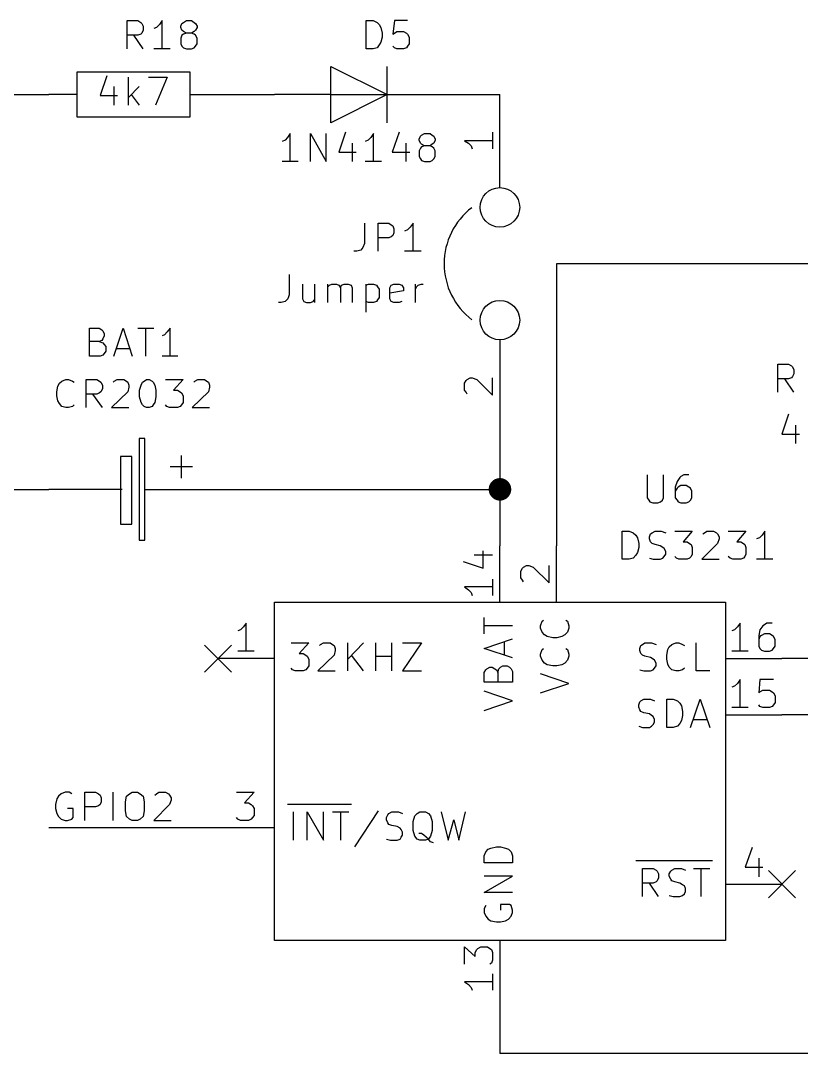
# Model space of a CAD drawing. Extents: x 0.4 to 11.3, y -7.9 to -0.4.
# Drawn here: x 4.1 to 5.485, y -5.9 to -4.069 of the extents above; entities that cross this region are included whole.
import ezdxf

# ---------------------------------------------------------------- set-up
doc = ezdxf.new("R2010")
doc.units = 0
doc.header["$MEASUREMENT"] = 0
for name, color, linetype in [('BLACK', 7, 'CONTINUOUS'), ('BLUE2', 5, 'CONTINUOUS'), ('CYAN2', 4, 'CONTINUOUS'), ('GREEN2', 3, 'CONTINUOUS'), ('LYELLOW', 51, 'CONTINUOUS'), ('RED2', 1, 'CONTINUOUS')]:
    doc.layers.add(name, color=color, linetype=linetype)

msp = doc.modelspace()

# ---------------------------------------------------------------- linework, layer by layer
at = {"layer": 'BLACK', "linetype": 'CONTINUOUS'}
for p, q in [((4.179, -5.437), (4.172, -5.44)), ((4.186, -5.437), (4.179, -5.437)), ((4.191, -5.44), (4.186, -5.437)), ((4.214, -5.487), (4.214, -5.437)), ((4.214, -5.437), (4.233, -5.437)), ((4.233, -5.437), (4.238, -5.44)), ((4.264, -5.487), (4.264, -5.437)), ((4.293, -5.44), (4.298, -5.437)), ((4.298, -5.437), (4.307, -5.437)), ((4.307, -5.437), (4.312, -5.44)), ((4.341, -5.44), (4.345, -5.437)), ((4.345, -5.437), (4.357, -5.437)), ((4.357, -5.437), (4.362, -5.44)), ((4.164, -5.449), (4.162, -5.459)), ((4.167, -5.444), (4.164, -5.449)), ((4.172, -5.44), (4.167, -5.444)), ((4.238, -5.44), (4.241, -5.442)), ((4.241, -5.442), (4.243, -5.447)), ((4.243, -5.454), (4.241, -5.459)), ((4.243, -5.447), (4.243, -5.454)), ((4.286, -5.454), (4.288, -5.444)), ((4.286, -5.47), (4.286, -5.454)), ((4.288, -5.444), (4.293, -5.44)), ((4.312, -5.44), (4.317, -5.444)), ((4.317, -5.444), (4.319, -5.454)), ((4.319, -5.454), (4.319, -5.47)), ((4.338, -5.442), (4.341, -5.44)), ((4.362, -5.44), (4.364, -5.442)), ((4.364, -5.442), (4.367, -5.447)), ((4.367, -5.451), (4.364, -5.459)), ((4.367, -5.447), (4.367, -5.451)), ((4.162, -5.459), (4.162, -5.466)), ((4.162, -5.466), (4.164, -5.475)), ((4.193, -5.466), (4.183, -5.466)), ((4.193, -5.482), (4.193, -5.466)), ((4.233, -5.463), (4.214, -5.463)), ((4.238, -5.461), (4.233, -5.463)), ((4.241, -5.459), (4.238, -5.461)), ((4.288, -5.48), (4.286, -5.47)), ((4.319, -5.47), (4.317, -5.48)), ((4.364, -5.459), (4.336, -5.487)), ((4.164, -5.475), (4.167, -5.48)), ((4.167, -5.48), (4.172, -5.485)), ((4.172, -5.485), (4.179, -5.487)), ((4.179, -5.487), (4.183, -5.487)), ((4.183, -5.487), (4.191, -5.485)), ((4.191, -5.485), (4.193, -5.482)), ((4.293, -5.485), (4.288, -5.48)), ((4.298, -5.487), (4.293, -5.485)), ((4.307, -5.487), (4.298, -5.487)), ((4.312, -5.485), (4.307, -5.487)), ((4.317, -5.48), (4.312, -5.485)), ((4.336, -5.487), (4.367, -5.487))]:
    msp.add_line(p, q, dxfattribs=at)
at = {"layer": 'BLUE2', "linetype": 'CONTINUOUS'}
for p, q in [((4.426, -5.176), (4.474, -5.224)), ((4.474, -5.176), (4.426, -5.224)), ((5.426, -5.576), (5.474, -5.624)), ((5.474, -5.576), (5.426, -5.624))]:
    msp.add_line(p, q, dxfattribs=at)
at = {"layer": 'CYAN2', "linetype": 'CONTINUOUS'}
for p, q in [((4.289, -4.119), (4.289, -4.069)), ((4.289, -4.069), (4.308, -4.069)), ((4.308, -4.069), (4.313, -4.072)), ((4.313, -4.072), (4.315, -4.074)), ((4.315, -4.074), (4.317, -4.079)), ((4.317, -4.079), (4.317, -4.086)), ((4.341, -4.081), (4.336, -4.083)), ((4.346, -4.076), (4.341, -4.081)), ((4.351, -4.069), (4.346, -4.076)), ((4.351, -4.119), (4.351, -4.069)), ((4.384, -4.079), (4.386, -4.074)), ((4.384, -4.081), (4.384, -4.079)), ((4.386, -4.086), (4.384, -4.081)), ((4.386, -4.074), (4.389, -4.072)), ((4.389, -4.072), (4.394, -4.069)), ((4.394, -4.069), (4.403, -4.069)), ((4.403, -4.069), (4.408, -4.072)), ((4.408, -4.072), (4.41, -4.074)), ((4.41, -4.074), (4.413, -4.079)), ((4.413, -4.081), (4.41, -4.086)), ((4.413, -4.079), (4.413, -4.081)), ((4.713, -4.119), (4.713, -4.069)), ((4.713, -4.069), (4.725, -4.069)), ((4.725, -4.069), (4.732, -4.072)), ((4.732, -4.072), (4.736, -4.076)), ((4.736, -4.076), (4.739, -4.081)), ((4.739, -4.081), (4.741, -4.091)), ((4.763, -4.069), (4.76, -4.093)), ((4.786, -4.069), (4.763, -4.069)), ((4.308, -4.095), (4.289, -4.095)), ((4.317, -4.119), (4.301, -4.095)), ((4.313, -4.093), (4.308, -4.095)), ((4.315, -4.091), (4.313, -4.093)), ((4.317, -4.086), (4.315, -4.091)), ((4.386, -4.095), (4.384, -4.1)), ((4.384, -4.1), (4.384, -4.11)), ((4.389, -4.088), (4.386, -4.086)), ((4.389, -4.093), (4.386, -4.095)), ((4.394, -4.091), (4.389, -4.088)), ((4.394, -4.091), (4.389, -4.093)), ((4.403, -4.091), (4.394, -4.091)), ((4.408, -4.088), (4.403, -4.091)), ((4.408, -4.093), (4.403, -4.091)), ((4.41, -4.086), (4.408, -4.088)), ((4.41, -4.095), (4.408, -4.093)), ((4.413, -4.1), (4.41, -4.095)), ((4.413, -4.11), (4.413, -4.1)), ((4.741, -4.098), (4.739, -4.107)), ((4.741, -4.091), (4.741, -4.098)), ((4.76, -4.093), (4.763, -4.091)), ((4.763, -4.091), (4.767, -4.088)), ((4.767, -4.088), (4.779, -4.088)), ((4.779, -4.088), (4.784, -4.091)), ((4.784, -4.091), (4.786, -4.093)), ((4.786, -4.093), (4.789, -4.098)), ((4.789, -4.098), (4.789, -4.11)), ((4.365, -4.119), (4.336, -4.119)), ((4.384, -4.11), (4.386, -4.114)), ((4.386, -4.114), (4.389, -4.117)), ((4.389, -4.117), (4.394, -4.119)), ((4.394, -4.119), (4.403, -4.119)), ((4.403, -4.119), (4.408, -4.117)), ((4.408, -4.117), (4.41, -4.114)), ((4.41, -4.114), (4.413, -4.11)), ((4.725, -4.119), (4.713, -4.119)), ((4.732, -4.117), (4.725, -4.119)), ((4.736, -4.112), (4.732, -4.117)), ((4.739, -4.107), (4.736, -4.112)), ((4.763, -4.117), (4.76, -4.114)), ((4.767, -4.119), (4.763, -4.117)), ((4.779, -4.119), (4.767, -4.119)), ((4.784, -4.117), (4.779, -4.119)), ((4.786, -4.114), (4.784, -4.117)), ((4.789, -4.11), (4.786, -4.114)), ((4.253, -4.167), (4.241, -4.202)), ((4.291, -4.219), (4.291, -4.169)), ((4.327, -4.169), (4.36, -4.169)), ((4.36, -4.169), (4.339, -4.219)), ((4.265, -4.186), (4.265, -4.219)), ((4.31, -4.186), (4.291, -4.205)), ((4.241, -4.202), (4.272, -4.202)), ((4.296, -4.2), (4.31, -4.219)), ((4.569, -4.281), (4.564, -4.283)), ((4.573, -4.276), (4.569, -4.281)), ((4.578, -4.269), (4.573, -4.276)), ((4.578, -4.319), (4.578, -4.269)), ((4.614, -4.319), (4.614, -4.269)), ((4.614, -4.269), (4.642, -4.319)), ((4.642, -4.319), (4.642, -4.269)), ((4.676, -4.267), (4.664, -4.302)), ((4.716, -4.281), (4.711, -4.283)), ((4.721, -4.276), (4.716, -4.281)), ((4.726, -4.269), (4.721, -4.276)), ((4.726, -4.319), (4.726, -4.269)), ((4.771, -4.267), (4.759, -4.302)), ((4.807, -4.279), (4.809, -4.274)), ((4.807, -4.281), (4.807, -4.279)), ((4.809, -4.286), (4.807, -4.281)), ((4.809, -4.274), (4.811, -4.272)), ((4.811, -4.272), (4.816, -4.269)), ((4.816, -4.269), (4.826, -4.269)), ((4.826, -4.269), (4.83, -4.272)), ((4.83, -4.272), (4.833, -4.274)), ((4.833, -4.274), (4.835, -4.279)), ((4.835, -4.281), (4.833, -4.286)), ((4.835, -4.279), (4.835, -4.281)), ((4.664, -4.302), (4.695, -4.302)), ((4.688, -4.286), (4.688, -4.319)), ((4.759, -4.302), (4.79, -4.302)), ((4.783, -4.286), (4.783, -4.319)), ((4.809, -4.295), (4.807, -4.3)), ((4.807, -4.3), (4.807, -4.31)), ((4.811, -4.288), (4.809, -4.286)), ((4.811, -4.293), (4.809, -4.295)), ((4.816, -4.291), (4.811, -4.288)), ((4.816, -4.291), (4.811, -4.293)), ((4.826, -4.291), (4.816, -4.291)), ((4.83, -4.288), (4.826, -4.291)), ((4.83, -4.293), (4.826, -4.291)), ((4.833, -4.286), (4.83, -4.288)), ((4.833, -4.295), (4.83, -4.293)), ((4.835, -4.3), (4.833, -4.295)), ((4.835, -4.31), (4.835, -4.3)), ((4.592, -4.319), (4.564, -4.319)), ((4.74, -4.319), (4.711, -4.319)), ((4.807, -4.31), (4.809, -4.314)), ((4.809, -4.314), (4.811, -4.317)), ((4.811, -4.317), (4.816, -4.319)), ((4.816, -4.319), (4.826, -4.319)), ((4.826, -4.319), (4.83, -4.317)), ((4.83, -4.317), (4.833, -4.314)), ((4.833, -4.314), (4.835, -4.31)), ((4.71, -4.428), (4.71, -4.464)), ((4.734, -4.478), (4.734, -4.428)), ((4.734, -4.428), (4.753, -4.428)), ((4.753, -4.428), (4.757, -4.431)), ((4.757, -4.431), (4.76, -4.433)), ((4.796, -4.428), (4.791, -4.435)), ((4.796, -4.478), (4.796, -4.428)), ((4.76, -4.433), (4.762, -4.438)), ((4.762, -4.445), (4.76, -4.45)), ((4.762, -4.438), (4.762, -4.445)), ((4.786, -4.44), (4.781, -4.442)), ((4.791, -4.435), (4.786, -4.44)), ((4.71, -4.464), (4.707, -4.471)), ((4.753, -4.454), (4.734, -4.454)), ((4.757, -4.452), (4.753, -4.454)), ((4.76, -4.45), (4.757, -4.452)), ((4.696, -4.478), (4.691, -4.478)), ((4.703, -4.476), (4.696, -4.478)), ((4.707, -4.471), (4.703, -4.476)), ((4.81, -4.478), (4.781, -4.478)), ((4.576, -4.519), (4.576, -4.555)), ((4.6, -4.536), (4.6, -4.562)), ((4.621, -4.536), (4.621, -4.569)), ((4.645, -4.569), (4.645, -4.536)), ((4.645, -4.541), (4.648, -4.538)), ((4.648, -4.538), (4.652, -4.536)), ((4.652, -4.536), (4.66, -4.536)), ((4.66, -4.536), (4.664, -4.538)), ((4.664, -4.538), (4.667, -4.543)), ((4.667, -4.543), (4.669, -4.538)), ((4.669, -4.538), (4.674, -4.536)), ((4.674, -4.536), (4.681, -4.536)), ((4.681, -4.536), (4.686, -4.538)), ((4.686, -4.538), (4.688, -4.543)), ((4.712, -4.536), (4.712, -4.586)), ((4.712, -4.538), (4.717, -4.536)), ((4.717, -4.536), (4.726, -4.536)), ((4.726, -4.536), (4.731, -4.538)), ((4.731, -4.538), (4.733, -4.541)), ((4.755, -4.543), (4.757, -4.538)), ((4.757, -4.538), (4.762, -4.536)), ((4.762, -4.536), (4.771, -4.536)), ((4.771, -4.536), (4.776, -4.538)), ((4.776, -4.538), (4.779, -4.543)), ((4.8, -4.569), (4.8, -4.536)), ((4.802, -4.541), (4.805, -4.538)), ((4.805, -4.538), (4.81, -4.536)), ((4.81, -4.536), (4.814, -4.536)), ((4.576, -4.555), (4.574, -4.562)), ((4.667, -4.543), (4.667, -4.569)), ((4.688, -4.543), (4.688, -4.569)), ((4.733, -4.541), (4.736, -4.545)), ((4.736, -4.545), (4.736, -4.56)), ((4.755, -4.562), (4.755, -4.543)), ((4.779, -4.548), (4.755, -4.552)), ((4.779, -4.543), (4.779, -4.548)), ((4.8, -4.545), (4.802, -4.541)), ((4.562, -4.569), (4.557, -4.569)), ((4.569, -4.567), (4.562, -4.569)), ((4.574, -4.562), (4.569, -4.567)), ((4.6, -4.562), (4.602, -4.567)), ((4.602, -4.567), (4.607, -4.569)), ((4.607, -4.569), (4.614, -4.569)), ((4.614, -4.569), (4.619, -4.567)), ((4.619, -4.567), (4.621, -4.564)), ((4.717, -4.569), (4.712, -4.567)), ((4.726, -4.569), (4.717, -4.569)), ((4.731, -4.567), (4.726, -4.569)), ((4.733, -4.564), (4.731, -4.567)), ((4.736, -4.56), (4.733, -4.564)), ((4.757, -4.567), (4.755, -4.562)), ((4.762, -4.569), (4.757, -4.567)), ((4.771, -4.569), (4.762, -4.569)), ((4.776, -4.567), (4.771, -4.569)), ((4.222, -4.664), (4.222, -4.614)), ((4.222, -4.614), (4.239, -4.614)), ((4.239, -4.614), (4.244, -4.617)), ((4.265, -4.664), (4.282, -4.614)), ((4.282, -4.614), (4.298, -4.664)), ((4.308, -4.614), (4.336, -4.614)), ((4.322, -4.664), (4.322, -4.614)), ((4.365, -4.614), (4.36, -4.621)), ((4.365, -4.664), (4.365, -4.614)), ((4.244, -4.617), (4.246, -4.619)), ((4.246, -4.619), (4.248, -4.624)), ((4.248, -4.628), (4.246, -4.633)), ((4.248, -4.624), (4.248, -4.628)), ((4.355, -4.626), (4.351, -4.628)), ((4.36, -4.621), (4.355, -4.626)), ((4.239, -4.638), (4.222, -4.638)), ((4.244, -4.636), (4.239, -4.638)), ((4.239, -4.638), (4.246, -4.64)), ((4.246, -4.633), (4.244, -4.636)), ((4.246, -4.64), (4.248, -4.643)), ((4.248, -4.643), (4.251, -4.647)), ((4.251, -4.647), (4.251, -4.655)), ((4.27, -4.65), (4.294, -4.65)), ((4.241, -4.664), (4.222, -4.664)), ((4.246, -4.662), (4.241, -4.664)), ((4.248, -4.659), (4.246, -4.662)), ((4.251, -4.655), (4.248, -4.659)), ((4.379, -4.664), (4.351, -4.664)), ((5.443, -4.728), (5.443, -4.678)), ((5.443, -4.678), (5.462, -4.678)), ((5.462, -4.678), (5.467, -4.681)), ((5.467, -4.681), (5.469, -4.683)), ((5.469, -4.683), (5.471, -4.688)), ((4.173, -4.708), (4.18, -4.705)), ((4.18, -4.705), (4.185, -4.705)), ((4.185, -4.705), (4.192, -4.708)), ((4.216, -4.755), (4.216, -4.705)), ((4.216, -4.705), (4.235, -4.705)), ((4.235, -4.705), (4.24, -4.708)), ((4.266, -4.708), (4.271, -4.705)), ((4.271, -4.705), (4.283, -4.705)), ((4.283, -4.705), (4.288, -4.708)), ((4.319, -4.708), (4.323, -4.705)), ((4.323, -4.705), (4.328, -4.705)), ((4.328, -4.705), (4.333, -4.708)), ((4.357, -4.705), (4.388, -4.705)), ((4.388, -4.705), (4.371, -4.724)), ((4.409, -4.708), (4.414, -4.705)), ((4.414, -4.705), (4.426, -4.705)), ((4.426, -4.705), (4.43, -4.708)), ((5.462, -4.704), (5.443, -4.704)), ((5.471, -4.728), (5.455, -4.704)), ((5.467, -4.702), (5.462, -4.704)), ((5.469, -4.7), (5.467, -4.702)), ((5.471, -4.695), (5.469, -4.7)), ((5.471, -4.688), (5.471, -4.695)), ((4.164, -4.727), (4.166, -4.717)), ((4.166, -4.717), (4.169, -4.712)), ((4.169, -4.712), (4.173, -4.708)), ((4.192, -4.708), (4.195, -4.71)), ((4.24, -4.708), (4.242, -4.71)), ((4.242, -4.71), (4.245, -4.715)), ((4.245, -4.722), (4.242, -4.727)), ((4.245, -4.715), (4.245, -4.722)), ((4.264, -4.71), (4.266, -4.708)), ((4.288, -4.708), (4.29, -4.71)), ((4.29, -4.71), (4.292, -4.715)), ((4.292, -4.719), (4.29, -4.727)), ((4.292, -4.715), (4.292, -4.719)), ((4.311, -4.724), (4.314, -4.715)), ((4.314, -4.715), (4.316, -4.71)), ((4.316, -4.71), (4.319, -4.708)), ((4.333, -4.708), (4.335, -4.71)), ((4.335, -4.71), (4.338, -4.715)), ((4.338, -4.715), (4.34, -4.724)), ((4.407, -4.71), (4.409, -4.708)), ((4.43, -4.708), (4.433, -4.71)), ((4.433, -4.71), (4.435, -4.715)), ((4.435, -4.719), (4.433, -4.727)), ((4.435, -4.715), (4.435, -4.719)), ((4.164, -4.734), (4.164, -4.727)), ((4.166, -4.743), (4.164, -4.734)), ((4.235, -4.731), (4.216, -4.731)), ((4.245, -4.755), (4.228, -4.731)), ((4.24, -4.729), (4.235, -4.731)), ((4.242, -4.727), (4.24, -4.729)), ((4.29, -4.727), (4.261, -4.755)), ((4.311, -4.736), (4.311, -4.724)), ((4.314, -4.746), (4.311, -4.736)), ((4.34, -4.736), (4.338, -4.746)), ((4.34, -4.724), (4.34, -4.736)), ((4.371, -4.724), (4.378, -4.724)), ((4.378, -4.724), (4.383, -4.727)), ((4.383, -4.727), (4.385, -4.729)), ((4.385, -4.729), (4.388, -4.734)), ((4.388, -4.734), (4.388, -4.746)), ((4.433, -4.727), (4.404, -4.755)), ((4.169, -4.748), (4.166, -4.743)), ((4.173, -4.753), (4.169, -4.748)), ((4.18, -4.755), (4.173, -4.753)), ((4.185, -4.755), (4.18, -4.755)), ((4.192, -4.753), (4.185, -4.755)), ((4.195, -4.75), (4.192, -4.753)), ((4.261, -4.755), (4.292, -4.755)), ((4.316, -4.75), (4.314, -4.746)), ((4.319, -4.753), (4.316, -4.75)), ((4.323, -4.755), (4.319, -4.753)), ((4.328, -4.755), (4.323, -4.755)), ((4.333, -4.753), (4.328, -4.755)), ((4.335, -4.75), (4.333, -4.753)), ((4.338, -4.746), (4.335, -4.75)), ((4.359, -4.753), (4.357, -4.75)), ((4.364, -4.755), (4.359, -4.753)), ((4.378, -4.755), (4.364, -4.755)), ((4.383, -4.753), (4.378, -4.755)), ((4.385, -4.75), (4.383, -4.753)), ((4.388, -4.746), (4.385, -4.75)), ((4.404, -4.755), (4.435, -4.755)), ((5.462, -4.767), (5.45, -4.802)), ((5.474, -4.786), (5.474, -4.819)), ((5.45, -4.802), (5.481, -4.802)), ((5.211, -4.874), (5.211, -4.915)), ((5.24, -4.915), (5.24, -4.874)), ((5.264, -4.886), (5.261, -4.896)), ((5.269, -4.879), (5.264, -4.886)), ((5.271, -4.877), (5.269, -4.879)), ((5.276, -4.874), (5.271, -4.877)), ((5.285, -4.874), (5.276, -4.874)), ((5.261, -4.896), (5.261, -4.915)), ((5.264, -4.898), (5.261, -4.903)), ((5.266, -4.896), (5.264, -4.898)), ((5.271, -4.893), (5.266, -4.896)), ((5.28, -4.893), (5.271, -4.893)), ((5.285, -4.896), (5.28, -4.893)), ((5.288, -4.898), (5.285, -4.896)), ((5.29, -4.903), (5.288, -4.898)), ((5.29, -4.915), (5.29, -4.903)), ((5.211, -4.915), (5.214, -4.919)), ((5.214, -4.919), (5.216, -4.922)), ((5.216, -4.922), (5.221, -4.924)), ((5.221, -4.924), (5.23, -4.924)), ((5.23, -4.924), (5.235, -4.922)), ((5.235, -4.922), (5.238, -4.919)), ((5.238, -4.919), (5.24, -4.915)), ((5.261, -4.915), (5.264, -4.919)), ((5.264, -4.919), (5.266, -4.922)), ((5.266, -4.922), (5.271, -4.924)), ((5.271, -4.924), (5.28, -4.924)), ((5.28, -4.924), (5.285, -4.922)), ((5.285, -4.922), (5.288, -4.919)), ((5.288, -4.919), (5.29, -4.915)), ((5.167, -5.024), (5.167, -4.974)), ((5.167, -4.974), (5.179, -4.974)), ((5.179, -4.974), (5.186, -4.977)), ((5.186, -4.977), (5.191, -4.981)), ((5.215, -4.984), (5.217, -4.979)), ((5.217, -4.979), (5.22, -4.977)), ((5.22, -4.977), (5.225, -4.974)), ((5.225, -4.974), (5.236, -4.974)), ((5.236, -4.974), (5.244, -4.977)), ((5.26, -4.974), (5.291, -4.974)), ((5.291, -4.974), (5.275, -4.993)), ((5.31, -4.979), (5.313, -4.977)), ((5.313, -4.977), (5.317, -4.974)), ((5.317, -4.974), (5.329, -4.974)), ((5.329, -4.974), (5.334, -4.977)), ((5.334, -4.977), (5.336, -4.979)), ((5.336, -4.979), (5.339, -4.984)), ((5.355, -4.974), (5.386, -4.974)), ((5.386, -4.974), (5.37, -4.993)), ((5.42, -4.974), (5.415, -4.981)), ((5.42, -5.024), (5.42, -4.974)), ((5.191, -4.981), (5.194, -4.986)), ((5.194, -4.986), (5.196, -4.996)), ((5.196, -4.996), (5.196, -5.003)), ((5.215, -4.988), (5.215, -4.984)), ((5.217, -4.993), (5.215, -4.988)), ((5.22, -4.996), (5.217, -4.993)), ((5.225, -4.998), (5.22, -4.996)), ((5.234, -5), (5.225, -4.998)), ((5.275, -4.993), (5.282, -4.993)), ((5.282, -4.993), (5.286, -4.996)), ((5.286, -4.996), (5.289, -4.998)), ((5.289, -4.998), (5.291, -5.003)), ((5.336, -4.996), (5.308, -5.024)), ((5.339, -4.988), (5.336, -4.996)), ((5.339, -4.984), (5.339, -4.988)), ((5.37, -4.993), (5.377, -4.993)), ((5.377, -4.993), (5.382, -4.996)), ((5.382, -4.996), (5.384, -4.998)), ((5.384, -4.998), (5.386, -5.003)), ((5.41, -4.986), (5.405, -4.988)), ((5.415, -4.981), (5.41, -4.986)), ((5.194, -5.012), (5.191, -5.017)), ((5.196, -5.003), (5.194, -5.012)), ((5.239, -5.003), (5.234, -5)), ((5.241, -5.005), (5.239, -5.003)), ((5.244, -5.01), (5.241, -5.005)), ((5.241, -5.019), (5.244, -5.015)), ((5.244, -5.015), (5.244, -5.01)), ((5.291, -5.015), (5.289, -5.019)), ((5.291, -5.003), (5.291, -5.015)), ((5.386, -5.015), (5.384, -5.019)), ((5.386, -5.003), (5.386, -5.015)), ((5.179, -5.024), (5.167, -5.024)), ((5.186, -5.022), (5.179, -5.024)), ((5.191, -5.017), (5.186, -5.022)), ((5.215, -5.022), (5.222, -5.024)), ((5.222, -5.024), (5.234, -5.024)), ((5.234, -5.024), (5.239, -5.022)), ((5.239, -5.022), (5.241, -5.019)), ((5.263, -5.022), (5.26, -5.019)), ((5.267, -5.024), (5.263, -5.022)), ((5.282, -5.024), (5.267, -5.024)), ((5.286, -5.022), (5.282, -5.024)), ((5.289, -5.019), (5.286, -5.022)), ((5.308, -5.024), (5.339, -5.024)), ((5.358, -5.022), (5.355, -5.019)), ((5.363, -5.024), (5.358, -5.022)), ((5.377, -5.024), (5.363, -5.024)), ((5.382, -5.022), (5.377, -5.024)), ((5.384, -5.019), (5.382, -5.022)), ((5.434, -5.024), (5.405, -5.024)), ((4.922, -5.156), (4.922, -5.127)), ((4.972, -5.142), (4.922, -5.142)), ((5.022, -5.142), (5.025, -5.134)), ((5.022, -5.146), (5.022, -5.142)), ((5.025, -5.134), (5.027, -5.132)), ((5.067, -5.132), (5.07, -5.134)), ((5.07, -5.134), (5.072, -5.142)), ((5.072, -5.142), (5.072, -5.146)), ((5.025, -5.153), (5.022, -5.146)), ((5.029, -5.158), (5.025, -5.153)), ((5.034, -5.161), (5.029, -5.158)), ((5.044, -5.163), (5.034, -5.161)), ((5.051, -5.163), (5.044, -5.163)), ((5.06, -5.161), (5.051, -5.163)), ((5.065, -5.158), (5.06, -5.161)), ((5.07, -5.153), (5.065, -5.158)), ((5.072, -5.146), (5.07, -5.153)), ((4.58, -5.172), (4.611, -5.172)), ((4.611, -5.172), (4.594, -5.191)), ((4.63, -5.177), (4.632, -5.175)), ((4.632, -5.175), (4.637, -5.172)), ((4.637, -5.172), (4.649, -5.172)), ((4.649, -5.172), (4.653, -5.175)), ((4.653, -5.175), (4.656, -5.177)), ((4.656, -5.177), (4.658, -5.182)), ((4.68, -5.222), (4.68, -5.172)), ((4.708, -5.172), (4.68, -5.201)), ((4.73, -5.222), (4.73, -5.172)), ((4.758, -5.222), (4.758, -5.172)), ((4.777, -5.172), (4.811, -5.172)), ((4.811, -5.172), (4.777, -5.222)), ((4.922, -5.182), (4.972, -5.165)), ((4.958, -5.194), (4.958, -5.17)), ((5.198, -5.182), (5.2, -5.177)), ((5.2, -5.177), (5.203, -5.175)), ((5.203, -5.175), (5.207, -5.172)), ((5.207, -5.172), (5.219, -5.172)), ((5.219, -5.172), (5.227, -5.175)), ((5.248, -5.184), (5.25, -5.179)), ((5.25, -5.179), (5.255, -5.175)), ((5.255, -5.175), (5.262, -5.172)), ((5.262, -5.172), (5.267, -5.172)), ((5.267, -5.172), (5.274, -5.175)), ((5.274, -5.175), (5.277, -5.177)), ((5.298, -5.222), (5.298, -5.172)), ((4.594, -5.191), (4.601, -5.191)), ((4.601, -5.191), (4.606, -5.194)), ((4.606, -5.194), (4.608, -5.196)), ((4.608, -5.196), (4.611, -5.201)), ((4.656, -5.194), (4.627, -5.222)), ((4.658, -5.186), (4.656, -5.194)), ((4.658, -5.182), (4.658, -5.186)), ((4.708, -5.222), (4.687, -5.194)), ((4.73, -5.196), (4.758, -5.196)), ((4.972, -5.199), (4.922, -5.182)), ((5.022, -5.192), (5.025, -5.184)), ((5.022, -5.196), (5.022, -5.192)), ((5.025, -5.203), (5.022, -5.196)), ((5.025, -5.184), (5.027, -5.182)), ((5.067, -5.182), (5.07, -5.184)), ((5.07, -5.184), (5.072, -5.192)), ((5.072, -5.196), (5.07, -5.203)), ((5.072, -5.192), (5.072, -5.196)), ((5.198, -5.186), (5.198, -5.182)), ((5.2, -5.191), (5.198, -5.186)), ((5.203, -5.194), (5.2, -5.191)), ((5.207, -5.196), (5.203, -5.194)), ((5.217, -5.198), (5.207, -5.196)), ((5.222, -5.201), (5.217, -5.198)), ((5.246, -5.194), (5.248, -5.184)), ((5.246, -5.201), (5.246, -5.194)), ((4.582, -5.22), (4.58, -5.217)), ((4.608, -5.217), (4.606, -5.22)), ((4.611, -5.213), (4.608, -5.217)), ((4.611, -5.201), (4.611, -5.213)), ((4.925, -5.22), (4.927, -5.218)), ((4.927, -5.218), (4.932, -5.215)), ((4.932, -5.215), (4.936, -5.215)), ((4.936, -5.215), (4.941, -5.218)), ((4.941, -5.218), (4.944, -5.22)), ((4.946, -5.225), (4.948, -5.218)), ((4.948, -5.218), (4.951, -5.215)), ((4.951, -5.215), (4.955, -5.213)), ((4.955, -5.213), (4.963, -5.213)), ((4.963, -5.213), (4.967, -5.215)), ((4.967, -5.215), (4.97, -5.218)), ((4.97, -5.218), (4.972, -5.223)), ((5.029, -5.208), (5.025, -5.203)), ((5.034, -5.211), (5.029, -5.208)), ((5.044, -5.213), (5.034, -5.211)), ((5.051, -5.213), (5.044, -5.213)), ((5.06, -5.211), (5.051, -5.213)), ((5.065, -5.208), (5.06, -5.211)), ((5.07, -5.203), (5.065, -5.208)), ((5.224, -5.203), (5.222, -5.201)), ((5.222, -5.22), (5.224, -5.217)), ((5.227, -5.208), (5.224, -5.203)), ((5.224, -5.217), (5.227, -5.213)), ((5.227, -5.213), (5.227, -5.208)), ((5.248, -5.21), (5.246, -5.201)), ((5.25, -5.215), (5.248, -5.21)), ((5.255, -5.22), (5.25, -5.215)), ((5.277, -5.217), (5.274, -5.22)), ((4.587, -5.222), (4.582, -5.22)), ((4.601, -5.222), (4.587, -5.222)), ((4.606, -5.22), (4.601, -5.222)), ((4.627, -5.222), (4.658, -5.222)), ((4.777, -5.222), (4.811, -5.222)), ((4.922, -5.225), (4.925, -5.22)), ((4.922, -5.242), (4.922, -5.225)), ((4.944, -5.22), (4.946, -5.225)), ((4.946, -5.225), (4.946, -5.242)), ((4.972, -5.223), (4.972, -5.242)), ((5.072, -5.244), (5.022, -5.227)), ((5.198, -5.22), (5.205, -5.222)), ((5.205, -5.222), (5.217, -5.222)), ((5.217, -5.222), (5.222, -5.22)), ((5.262, -5.222), (5.255, -5.22)), ((5.267, -5.222), (5.262, -5.222)), ((5.274, -5.22), (5.267, -5.222)), ((5.322, -5.222), (5.298, -5.222)), ((4.972, -5.242), (4.922, -5.242)), ((5.022, -5.261), (5.072, -5.244)), ((4.972, -5.275), (4.922, -5.258)), ((5.2, -5.275), (5.205, -5.272)), ((5.205, -5.272), (5.217, -5.272)), ((5.217, -5.272), (5.224, -5.275)), ((5.246, -5.322), (5.246, -5.272)), ((5.246, -5.272), (5.257, -5.272)), ((5.257, -5.272), (5.265, -5.275)), ((5.288, -5.322), (5.305, -5.272)), ((5.305, -5.272), (5.322, -5.322)), ((4.922, -5.292), (4.972, -5.275)), ((5.196, -5.282), (5.198, -5.277)), ((5.196, -5.286), (5.196, -5.282)), ((5.198, -5.291), (5.196, -5.286)), ((5.198, -5.277), (5.2, -5.275)), ((5.2, -5.294), (5.198, -5.291)), ((5.265, -5.275), (5.269, -5.279)), ((5.269, -5.279), (5.272, -5.284)), ((5.272, -5.284), (5.274, -5.294)), ((5.205, -5.296), (5.2, -5.294)), ((5.215, -5.298), (5.205, -5.296)), ((5.219, -5.301), (5.215, -5.298)), ((5.222, -5.303), (5.219, -5.301)), ((5.224, -5.308), (5.222, -5.303)), ((5.224, -5.313), (5.224, -5.308)), ((5.274, -5.301), (5.272, -5.31)), ((5.274, -5.294), (5.274, -5.301)), ((5.293, -5.308), (5.317, -5.308)), ((5.196, -5.32), (5.203, -5.322)), ((5.203, -5.322), (5.215, -5.322)), ((5.215, -5.322), (5.219, -5.32)), ((5.219, -5.32), (5.222, -5.317)), ((5.222, -5.317), (5.224, -5.313)), ((5.257, -5.322), (5.246, -5.322)), ((5.265, -5.32), (5.257, -5.322)), ((5.269, -5.315), (5.265, -5.32)), ((5.272, -5.31), (5.269, -5.315)), ((4.573, -5.458), (4.596, -5.458)), ((4.584, -5.522), (4.584, -5.472)), ((4.596, -5.458), (4.649, -5.458)), ((4.608, -5.522), (4.608, -5.472)), ((4.608, -5.472), (4.637, -5.522)), ((4.637, -5.522), (4.637, -5.472)), ((4.649, -5.458), (4.687, -5.458)), ((4.653, -5.472), (4.682, -5.472)), ((4.668, -5.522), (4.668, -5.472)), ((4.734, -5.47), (4.692, -5.534)), ((4.753, -5.475), (4.758, -5.472)), ((4.758, -5.472), (4.77, -5.472)), ((4.77, -5.472), (4.777, -5.475)), ((4.803, -5.475), (4.808, -5.472)), ((4.808, -5.472), (4.818, -5.472)), ((4.818, -5.472), (4.823, -5.475)), ((4.846, -5.472), (4.858, -5.522)), ((4.877, -5.522), (4.889, -5.472)), ((4.749, -5.482), (4.751, -5.477)), ((4.749, -5.486), (4.749, -5.482)), ((4.751, -5.491), (4.749, -5.486)), ((4.751, -5.477), (4.753, -5.475)), ((4.753, -5.494), (4.751, -5.491)), ((4.796, -5.489), (4.799, -5.479)), ((4.796, -5.505), (4.796, -5.489)), ((4.799, -5.479), (4.803, -5.475)), ((4.823, -5.475), (4.827, -5.479)), ((4.827, -5.479), (4.83, -5.489)), ((4.83, -5.489), (4.83, -5.505)), ((4.858, -5.522), (4.868, -5.486)), ((4.868, -5.486), (4.877, -5.522)), ((4.758, -5.496), (4.753, -5.494)), ((4.768, -5.498), (4.758, -5.496)), ((4.773, -5.501), (4.768, -5.498)), ((4.775, -5.503), (4.773, -5.501)), ((4.777, -5.508), (4.775, -5.503)), ((4.777, -5.513), (4.777, -5.508)), ((4.799, -5.515), (4.796, -5.505)), ((4.811, -5.51), (4.806, -5.51)), ((4.815, -5.513), (4.811, -5.51)), ((4.83, -5.505), (4.827, -5.515)), ((4.749, -5.52), (4.756, -5.522)), ((4.756, -5.522), (4.768, -5.522)), ((4.768, -5.522), (4.773, -5.52)), ((4.773, -5.52), (4.775, -5.517)), ((4.775, -5.517), (4.777, -5.513)), ((4.803, -5.52), (4.799, -5.515)), ((4.808, -5.522), (4.803, -5.52)), ((4.818, -5.522), (4.808, -5.522)), ((4.823, -5.52), (4.815, -5.513)), ((4.823, -5.52), (4.818, -5.522)), ((4.827, -5.515), (4.823, -5.52)), ((4.827, -5.525), (4.823, -5.52)), ((4.832, -5.527), (4.827, -5.525)), ((4.922, -5.55), (4.925, -5.543)), ((4.925, -5.543), (4.929, -5.538)), ((4.929, -5.538), (4.934, -5.536)), ((4.934, -5.536), (4.944, -5.534)), ((4.944, -5.534), (4.951, -5.534)), ((4.951, -5.534), (4.96, -5.536)), ((4.96, -5.536), (4.965, -5.538)), ((4.965, -5.538), (4.97, -5.543)), ((4.97, -5.543), (4.972, -5.55)), ((4.922, -5.562), (4.922, -5.55)), ((4.972, -5.562), (4.922, -5.562)), ((4.972, -5.55), (4.972, -5.562)), ((5.191, -5.558), (5.241, -5.558)), ((5.241, -5.558), (5.288, -5.558)), ((5.288, -5.558), (5.327, -5.558)), ((5.203, -5.622), (5.203, -5.572)), ((5.203, -5.572), (5.222, -5.572)), ((5.222, -5.572), (5.227, -5.575)), ((5.227, -5.575), (5.229, -5.577)), ((5.229, -5.577), (5.231, -5.582)), ((5.231, -5.582), (5.231, -5.589)), ((5.25, -5.582), (5.253, -5.577)), ((5.25, -5.586), (5.25, -5.582)), ((5.253, -5.577), (5.255, -5.575)), ((5.255, -5.575), (5.26, -5.572)), ((5.26, -5.572), (5.272, -5.572)), ((5.272, -5.572), (5.279, -5.575)), ((5.293, -5.572), (5.322, -5.572)), ((5.307, -5.622), (5.307, -5.572)), ((4.922, -5.615), (4.972, -5.586)), ((4.972, -5.586), (4.922, -5.586)), ((5.222, -5.598), (5.203, -5.598)), ((5.231, -5.622), (5.215, -5.598)), ((5.227, -5.596), (5.222, -5.598)), ((5.229, -5.594), (5.227, -5.596)), ((5.231, -5.589), (5.229, -5.594)), ((5.253, -5.591), (5.25, -5.586)), ((5.255, -5.594), (5.253, -5.591)), ((5.26, -5.596), (5.255, -5.594)), ((5.269, -5.598), (5.26, -5.596)), ((5.274, -5.601), (5.269, -5.598)), ((5.277, -5.603), (5.274, -5.601)), ((4.972, -5.615), (4.922, -5.615)), ((5.25, -5.62), (5.257, -5.622)), ((5.269, -5.622), (5.274, -5.62)), ((5.274, -5.62), (5.277, -5.617)), ((5.279, -5.608), (5.277, -5.603)), ((5.277, -5.617), (5.279, -5.613)), ((5.279, -5.613), (5.279, -5.608)), ((4.925, -5.638), (4.922, -5.643)), ((4.967, -5.636), (4.951, -5.636)), ((4.951, -5.636), (4.951, -5.646)), ((4.97, -5.638), (4.967, -5.636)), ((4.972, -5.646), (4.97, -5.638)), ((5.257, -5.622), (5.269, -5.622)), ((4.922, -5.643), (4.922, -5.65)), ((4.922, -5.65), (4.925, -5.657)), ((4.925, -5.657), (4.929, -5.662)), ((4.965, -5.662), (4.97, -5.657)), ((4.97, -5.657), (4.972, -5.65)), ((4.972, -5.65), (4.972, -5.646)), ((4.929, -5.662), (4.934, -5.665)), ((4.934, -5.665), (4.944, -5.667)), ((4.944, -5.667), (4.951, -5.667)), ((4.951, -5.667), (4.96, -5.665)), ((4.96, -5.665), (4.965, -5.662))]:
    msp.add_line(p, q, dxfattribs=at)
at = {"layer": 'GREEN2', "linetype": 'CONTINUOUS'}
for p, q in [((4.05, -4.2), (4.15, -4.2)), ((4.45, -4.2), (4.55, -4.2)), ((4.85, -4.2), (4.95, -4.2)), ((5.05, -4.5), (5.05, -5)), ((5.65, -4.5), (5.05, -4.5)), ((4.95, -4.8), (4.95, -4.9)), ((4, -4.9), (4.15, -4.9)), ((4.45, -4.9), (4.95, -4.9)), ((4.95, -4.9), (4.95, -5)), ((5.85, -5.2), (5.45, -5.2)), ((5.65, -5.3), (5.45, -5.3)), ((4.45, -5.5), (4.15, -5.5)), ((4.95, -5.8), (4.95, -5.9)), ((6, -5.9), (4.95, -5.9))]:
    msp.add_line(p, q, dxfattribs=at)
at = {"layer": 'GREEN2', "const_width": 0.02}
msp.add_lwpolyline([(4.94, -4.9, 1), (4.96, -4.9, 1)], format="xyb", close=True, dxfattribs=at)
at = {"layer": 'LYELLOW', "linetype": 'CONTINUOUS'}
for p, q in [((4.55, -5.7), (4.55, -5.1)), ((4.55, -5.1), (5.35, -5.1)), ((5.35, -5.1), (5.35, -5.7)), ((5.35, -5.7), (4.55, -5.7))]:
    msp.add_line(p, q, dxfattribs=at)
at = {"layer": 'RED2', "linetype": 'CONTINUOUS'}
for p, q in [((4.65, -4.25), (4.65, -4.15)), ((4.65, -4.15), (4.75, -4.2)), ((4.75, -4.25), (4.75, -4.15)), ((4.2, -4.24), (4.2, -4.16)), ((4.2, -4.16), (4.4, -4.16)), ((4.4, -4.16), (4.4, -4.24)), ((4.2, -4.2), (4.15, -4.2)), ((4.4, -4.2), (4.45, -4.2)), ((4.65, -4.2), (4.55, -4.2)), ((4.65, -4.2), (4.75, -4.2)), ((4.75, -4.2), (4.65, -4.25)), ((4.75, -4.2), (4.85, -4.2)), ((4.95, -4.365), (4.95, -4.2)), ((4.4, -4.24), (4.2, -4.24)), ((4.937, -4.282), (4.887, -4.282)), ((4.887, -4.282), (4.894, -4.286)), ((4.937, -4.267), (4.937, -4.296)), ((4.894, -4.286), (4.899, -4.291)), ((4.899, -4.291), (4.901, -4.296)), ((4.95, -4.635), (4.95, -4.8)), ((4.89, -4.707), (4.892, -4.705)), ((4.892, -4.705), (4.897, -4.702)), ((4.897, -4.702), (4.901, -4.702)), ((4.901, -4.702), (4.909, -4.705)), ((4.909, -4.705), (4.937, -4.733)), ((4.937, -4.733), (4.937, -4.702)), ((4.887, -4.712), (4.89, -4.707)), ((4.887, -4.724), (4.887, -4.712)), ((4.89, -4.728), (4.887, -4.724)), ((4.892, -4.731), (4.89, -4.728)), ((4.32, -4.81), (4.31, -4.81)), ((4.31, -4.81), (4.31, -4.99)), ((4.32, -4.99), (4.32, -4.81)), ((4.297, -4.842), (4.277, -4.842)), ((4.277, -4.842), (4.277, -4.962)), ((4.297, -4.962), (4.297, -4.842)), ((4.385, -4.88), (4.385, -4.84)), ((4.405, -4.86), (4.365, -4.86)), ((4.25, -4.9), (4.15, -4.9)), ((4.28, -4.9), (4.25, -4.9)), ((4.32, -4.9), (4.35, -4.9)), ((4.35, -4.9), (4.45, -4.9)), ((4.277, -4.962), (4.297, -4.962)), ((4.31, -4.99), (4.32, -4.99)), ((4.904, -5.016), (4.937, -5.016)), ((4.92, -5.04), (4.92, -5.009)), ((4.95, -5.1), (4.95, -5)), ((5.05, -5.1), (5.05, -5)), ((4.885, -5.028), (4.92, -5.04)), ((4.992, -5.038), (4.997, -5.035)), ((4.997, -5.035), (5.001, -5.035)), ((5.001, -5.035), (5.009, -5.038)), ((5.037, -5.066), (5.037, -5.035)), ((4.987, -5.045), (4.99, -5.04)), ((4.987, -5.057), (4.987, -5.045)), ((4.99, -5.04), (4.992, -5.038)), ((5.009, -5.038), (5.037, -5.066)), ((4.937, -5.059), (4.937, -5.088)), ((4.99, -5.061), (4.987, -5.057)), ((4.992, -5.064), (4.99, -5.061)), ((4.937, -5.073), (4.887, -5.073)), ((4.887, -5.073), (4.894, -5.078)), ((4.894, -5.078), (4.899, -5.083)), ((4.899, -5.083), (4.901, -5.088)), ((4.55, -5.7), (4.55, -5.1)), ((4.55, -5.1), (5.35, -5.1)), ((4.55, -5.7), (4.55, -5.1)), ((4.55, -5.1), (5.35, -5.1)), ((5.35, -5.1), (5.35, -5.7)), ((5.35, -5.1), (5.35, -5.7)), ((4.495, -5.144), (4.49, -5.149)), ((4.5, -5.137), (4.495, -5.144)), ((4.5, -5.187), (4.5, -5.137)), ((5.371, -5.144), (5.366, -5.149)), ((5.376, -5.137), (5.371, -5.144)), ((5.376, -5.187), (5.376, -5.137)), ((5.416, -5.142), (5.411, -5.149)), ((5.419, -5.14), (5.416, -5.142)), ((5.423, -5.137), (5.419, -5.14)), ((5.433, -5.137), (5.423, -5.137)), ((4.49, -5.149), (4.485, -5.151)), ((5.366, -5.149), (5.361, -5.151)), ((5.411, -5.149), (5.409, -5.159)), ((5.409, -5.159), (5.409, -5.178)), ((5.411, -5.161), (5.409, -5.166)), ((5.414, -5.159), (5.411, -5.161)), ((5.419, -5.156), (5.414, -5.159)), ((5.428, -5.156), (5.419, -5.156)), ((5.433, -5.159), (5.428, -5.156)), ((5.435, -5.161), (5.433, -5.159)), ((5.438, -5.166), (5.435, -5.161)), ((5.409, -5.178), (5.411, -5.182)), ((5.435, -5.182), (5.438, -5.178)), ((5.438, -5.178), (5.438, -5.166)), ((4.55, -5.2), (4.45, -5.2)), ((4.514, -5.187), (4.485, -5.187)), ((5.35, -5.2), (5.45, -5.2)), ((5.39, -5.187), (5.361, -5.187)), ((5.411, -5.182), (5.414, -5.185)), ((5.414, -5.185), (5.419, -5.187)), ((5.419, -5.187), (5.428, -5.187)), ((5.428, -5.187), (5.433, -5.185)), ((5.433, -5.185), (5.435, -5.182)), ((5.366, -5.249), (5.361, -5.251)), ((5.371, -5.244), (5.366, -5.249)), ((5.376, -5.237), (5.371, -5.244)), ((5.376, -5.287), (5.376, -5.237)), ((5.411, -5.237), (5.409, -5.261)), ((5.435, -5.237), (5.411, -5.237)), ((5.409, -5.261), (5.411, -5.259)), ((5.411, -5.259), (5.416, -5.256)), ((5.416, -5.256), (5.428, -5.256)), ((5.428, -5.256), (5.433, -5.259)), ((5.433, -5.259), (5.435, -5.261)), ((5.435, -5.261), (5.438, -5.266)), ((5.438, -5.266), (5.438, -5.278)), ((5.39, -5.287), (5.361, -5.287)), ((5.411, -5.285), (5.409, -5.282)), ((5.416, -5.287), (5.411, -5.285)), ((5.428, -5.287), (5.416, -5.287)), ((5.433, -5.285), (5.428, -5.287)), ((5.435, -5.282), (5.433, -5.285)), ((5.438, -5.278), (5.435, -5.282)), ((5.35, -5.3), (5.45, -5.3)), ((4.483, -5.437), (4.514, -5.437)), ((4.514, -5.437), (4.497, -5.456)), ((4.497, -5.456), (4.504, -5.456)), ((4.504, -5.456), (4.509, -5.459)), ((4.509, -5.459), (4.511, -5.461)), ((4.511, -5.461), (4.514, -5.466)), ((4.514, -5.466), (4.514, -5.478)), ((4.485, -5.485), (4.483, -5.482)), ((4.49, -5.487), (4.485, -5.485)), ((4.504, -5.487), (4.49, -5.487)), ((4.509, -5.485), (4.504, -5.487)), ((4.511, -5.482), (4.509, -5.485)), ((4.514, -5.478), (4.511, -5.482)), ((4.55, -5.5), (4.45, -5.5)), ((5.397, -5.535), (5.385, -5.57)), ((5.409, -5.554), (5.409, -5.587)), ((5.385, -5.57), (5.416, -5.57)), ((5.35, -5.6), (5.45, -5.6)), ((5.35, -5.7), (4.55, -5.7)), ((5.35, -5.7), (4.55, -5.7)), ((4.887, -5.742), (4.887, -5.711)), ((4.887, -5.711), (4.906, -5.728)), ((4.911, -5.714), (4.916, -5.711)), ((4.916, -5.711), (4.928, -5.711)), ((4.928, -5.711), (4.932, -5.714)), ((4.95, -5.7), (4.95, -5.8)), ((4.906, -5.721), (4.909, -5.716)), ((4.906, -5.728), (4.906, -5.721)), ((4.909, -5.716), (4.911, -5.714)), ((4.932, -5.714), (4.935, -5.716)), ((4.935, -5.716), (4.937, -5.721)), ((4.937, -5.721), (4.937, -5.735)), ((4.935, -5.74), (4.932, -5.742)), ((4.937, -5.735), (4.935, -5.74)), ((4.937, -5.759), (4.937, -5.788)), ((4.937, -5.773), (4.887, -5.773)), ((4.887, -5.773), (4.894, -5.778)), ((4.894, -5.778), (4.899, -5.783)), ((4.899, -5.783), (4.901, -5.788))]:
    msp.add_line(p, q, dxfattribs=at)
at = {"layer": 'RED2'}
for centre in [(4.95, -4.4), (4.95, -4.6)]:
    msp.add_circle(centre, 0.035, dxfattribs=at)
msp.add_arc((4.976, -4.5), 0.125, -232.6, -127.3, dxfattribs=at)

doc.saveas('drawing.dxf')
